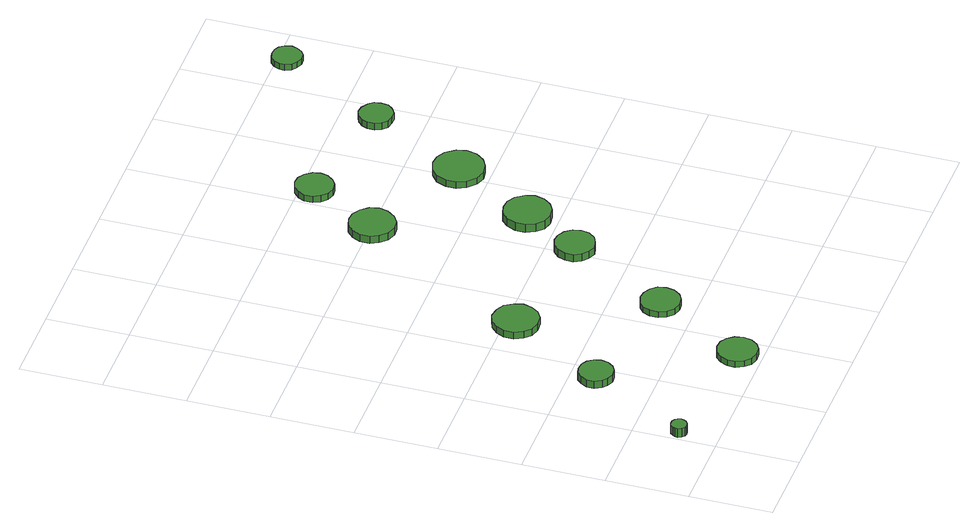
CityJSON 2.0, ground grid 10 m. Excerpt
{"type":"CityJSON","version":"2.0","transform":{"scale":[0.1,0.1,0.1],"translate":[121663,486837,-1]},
"CityObjects":{
"tree1":{"type":"SolitaryVegetationObject","attributes":{"function":"something"},"geometry":[{"type":"MultiSurface","lod":"1","boundaries":[[[0,1,2,3,4,5,6,7,8,9,10,11,12,13,14]],[[15,16,17,18,19,20,21,22,23,24,25,26,27,28,29]],[[0,29,28,1]],[[1,28,27,2]],[[2,27,26,3]],[[3,26,25,4]],[[4,25,24,5]],[[5,24,23,6]],[[6,23,22,7]],[[7,22,21,8]],[[8,21,20,9]],[[9,20,19,10]],[[10,19,18,11]],[[11,18,17,12]],[[12,17,16,13]],[[13,16,15,14]],[[14,15,29,0]]]}]},
"tree2":{"type":"SolitaryVegetationObject","attributes":{"function":"something"},"geometry":[{"type":"MultiSurface","lod":"1","boundaries":[[[30,31,32,33,34,35,36,37,38,39,40,41,42,43,44]],[[45,46,47,48,49,50,51,52,53,54,55,56,57,58,59]],[[30,59,58,31]],[[31,58,57,32]],[[32,57,56,33]],[[33,56,55,34]],[[34,55,54,35]],[[35,54,53,36]],[[36,53,52,37]],[[37,52,51,38]],[[38,51,50,39]],[[39,50,49,40]],[[40,49,48,41]],[[41,48,47,42]],[[42,47,46,43]],[[43,46,45,44]],[[44,45,59,30]]]}]},
"tree3":{"type":"SolitaryVegetationObject","attributes":{"function":"something"},"geometry":[{"type":"MultiSurface","lod":"1","boundaries":[[[60,61,62,63,64,65,66,67,68,69,70,71,72,73,74]],[[75,76,77,78,79,80,81,82,83,84,85,86,87,88,89]],[[60,89,88,61]],[[61,88,87,62]],[[62,87,86,63]],[[63,86,85,64]],[[64,85,84,65]],[[65,84,83,66]],[[66,83,82,67]],[[67,82,81,68]],[[68,81,80,69]],[[69,80,79,70]],[[70,79,78,71]],[[71,78,77,72]],[[72,77,76,73]],[[73,76,75,74]],[[74,75,89,60]]]}]},
"tree4":{"type":"SolitaryVegetationObject","attributes":{"function":"something"},"geometry":[{"type":"MultiSurface","lod":"1","boundaries":[[[90,91,92,93,94,95,96,97,98,99,100,101,102,103,104]],[[105,106,107,108,109,110,111,112,113,114,115,116,117,118,119]],[[90,119,118,91]],[[91,118,117,92]],[[92,117,116,93]],[[93,116,115,94]],[[94,115,114,95]],[[95,114,113,96]],[[96,113,112,97]],[[97,112,111,98]],[[98,111,110,99]],[[99,110,109,100]],[[100,109,108,101]],[[101,108,107,102]],[[102,107,106,103]],[[103,106,105,104]],[[104,105,119,90]]]}]},
"tree5":{"type":"SolitaryVegetationObject","attributes":{"function":"something"},"geometry":[{"type":"MultiSurface","lod":"1","boundaries":[[[120,121,122,123,124,125,126,127,128,129,130,131,132,133,134]],[[135,136,137,138,139,140,141,142,143,144,145,146,147,148,149]],[[120,149,148,121]],[[121,148,147,122]],[[122,147,146,123]],[[123,146,145,124]],[[124,145,144,125]],[[125,144,143,126]],[[126,143,142,127]],[[127,142,141,128]],[[128,141,140,129]],[[129,140,139,130]],[[130,139,138,131]],[[131,138,137,132]],[[132,137,136,133]],[[133,136,135,134]],[[134,135,149,120]]]}]},
"tree6":{"type":"SolitaryVegetationObject","attributes":{"function":"something"},"geometry":[{"type":"MultiSurface","lod":"1","boundaries":[[[150,151,152,153,154,155,156,157,158,159,160,161,162,163,164]],[[165,166,167,168,169,170,171,172,173,174,175,176,177,178,179]],[[150,179,178,151]],[[151,178,177,152]],[[152,177,176,153]],[[153,176,175,154]],[[154,175,174,155]],[[155,174,173,156]],[[156,173,172,157]],[[157,172,171,158]],[[158,171,170,159]],[[159,170,169,160]],[[160,169,168,161]],[[161,168,167,162]],[[162,167,166,163]],[[163,166,165,164]],[[164,165,179,150]]]}]},
"tree7":{"type":"SolitaryVegetationObject","attributes":{"function":"something"},"geometry":[{"type":"MultiSurface","lod":"1","boundaries":[[[180,181,182,183,184,185,186,187,188,189,190,191,192,193,194]],[[195,196,197,198,199,200,201,202,203,204,205,206,207,208,209]],[[180,209,208,181]],[[181,208,207,182]],[[182,207,206,183]],[[183,206,205,184]],[[184,205,204,185]],[[185,204,203,186]],[[186,203,202,187]],[[187,202,201,188]],[[188,201,200,189]],[[189,200,199,190]],[[190,199,198,191]],[[191,198,197,192]],[[192,197,196,193]],[[193,196,195,194]],[[194,195,209,180]]]}]},
"tree8":{"type":"SolitaryVegetationObject","attributes":{"function":"something"},"geometry":[{"type":"MultiSurface","lod":"1","boundaries":[[[210,211,212,213,214,215,216,217,218,219,220,221,222,223,224]],[[225,226,227,228,229,230,231,232,233,234,235,236,237,238,239]],[[210,239,238,211]],[[211,238,237,212]],[[212,237,236,213]],[[213,236,235,214]],[[214,235,234,215]],[[215,234,233,216]],[[216,233,232,217]],[[217,232,231,218]],[[218,231,230,219]],[[219,230,229,220]],[[220,229,228,221]],[[221,228,227,222]],[[222,227,226,223]],[[223,226,225,224]],[[224,225,239,210]]]}]},
"tree9":{"type":"SolitaryVegetationObject","attributes":{"function":"something"},"geometry":[{"type":"MultiSurface","lod":"1","boundaries":[[[240,241,242,243,244,245,246,247,248,249,250,251,252,253,254]],[[255,256,257,258,259,260,261,262,263,264,265,266,267,268,269]],[[240,269,268,241]],[[241,268,267,242]],[[242,267,266,243]],[[243,266,265,244]],[[244,265,264,245]],[[245,264,263,246]],[[246,263,262,247]],[[247,262,261,248]],[[248,261,260,249]],[[249,260,259,250]],[[250,259,258,251]],[[251,258,257,252]],[[252,257,256,253]],[[253,256,255,254]],[[254,255,269,240]]]}]},
"tree10":{"type":"SolitaryVegetationObject","attributes":{"function":"something"},"geometry":[{"type":"MultiSurface","lod":"1","boundaries":[[[270,271,272,273,274,275,276,277,278,279,280,281,282,283,284]],[[285,286,287,288,289,290,291,292,293,294,295,296,297,298,299]],[[270,299,298,271]],[[271,298,297,272]],[[272,297,296,273]],[[273,296,295,274]],[[274,295,294,275]],[[275,294,293,276]],[[276,293,292,277]],[[277,292,291,278]],[[278,291,290,279]],[[279,290,289,280]],[[280,289,288,281]],[[281,288,287,282]],[[282,287,286,283]],[[283,286,285,284]],[[284,285,299,270]]]}]},
"tree11":{"type":"SolitaryVegetationObject","attributes":{"function":"something"},"geometry":[{"type":"MultiSurface","lod":"1","boundaries":[[[300,301,302,303,304,305,306,307,308,309,310,311,312,313,314]],[[315,316,317,318,319,320,321,322,323,324,325,326,327,328,329]],[[300,329,328,301]],[[301,328,327,302]],[[302,327,326,303]],[[303,326,325,304]],[[304,325,324,305]],[[305,324,323,306]],[[306,323,322,307]],[[307,322,321,308]],[[308,321,320,309]],[[309,320,319,310]],[[310,319,318,311]],[[311,318,317,312]],[[312,317,316,313]],[[313,316,315,314]],[[314,315,329,300]]]}]},
"tree12":{"type":"SolitaryVegetationObject","attributes":{"function":"something"},"geometry":[{"type":"MultiSurface","lod":"1","boundaries":[[[330,331,332,333,334,335,336,337,338,339,340,341,342,343,344]],[[345,346,347,348,349,350,351,352,353,354,355,356,357,358,359]],[[330,359,358,331]],[[331,358,357,332]],[[332,357,356,333]],[[333,356,355,334]],[[334,355,354,335]],[[335,354,353,336]],[[336,353,352,337]],[[337,352,351,338]],[[338,351,350,339]],[[339,350,349,340]],[[340,349,348,341]],[[341,348,347,342]],[[342,347,346,343]],[[343,346,345,344]],[[344,345,359,330]]]}]}
},
"vertices":[
[22,48,19],[21,52,19],[19,55,19],[15,57,19],[11,57,19],[8,56,19],[5,53,19],[3,50,19],[3,46,19],[5,42,19],[8,39,19],[11,38,19],[15,39,19],[19,41,19],[21,44,19],[21,44,7],[19,41,7],[15,39,7],[11,38,7],[8,39,7],[5,42,7],[3,46,7],[3,50,7],[5,53,7],[8,56,7],[11,57,7],[15,57,7],[19,55,7],[21,52,7],[22,48,7],
[104,170,17],[102,178,17],[97,185,17],[90,189,17],[81,190,17],[73,188,17],[67,182,17],[63,174,17],[63,165,17],[67,157,17],[73,152,17],[81,149,17],[90,150,17],[97,154,17],[102,161,17],[102,161,7],[97,154,7],[90,150,7],[81,149,7],[73,152,7],[67,157,7],[63,165,7],[63,174,7],[67,182,7],[73,188,7],[81,190,7],[90,189,7],[97,185,7],[102,178,7],[104,170,7],
[196,29,16],[194,39,16],[188,47,16],[180,52,16],[170,53,16],[160,50,16],[153,43,16],[149,34,16],[149,24,16],[153,15,16],[160,8,16],[170,5,16],[180,6,16],[188,11,16],[194,19,16],[194,19,8],[188,11,8],[180,6,8],[170,5,8],[160,8,8],[153,15,8],[149,24,8],[149,34,8],[153,43,8],[160,50,8],[170,53,8],[180,52,8],[188,47,8],[194,39,8],[196,29,8],
[180,287,16],[177,298,16],[171,308,16],[161,313,16],[149,315,16],[138,311,16],[130,303,16],[125,293,16],[125,281,16],[130,271,16],[138,263,16],[149,260,16],[161,261,16],[171,267,16],[177,276,16],[177,276,7],[171,267,7],[161,261,7],[149,260,7],[138,263,7],[130,271,7],[125,281,7],[125,293,7],[130,303,7],[138,311,7],[149,315,7],[161,313,7],[171,308,7],[177,298,7],[180,287,7],
[261,142,15],[259,152,15],[253,159,15],[244,164,15],[235,165,15],[225,162,15],[218,156,15],[214,147,15],[214,137,15],[218,128,15],[225,121,15],[235,118,15],[244,119,15],[253,124,15],[259,132,15],[259,132,7],[253,124,7],[244,119,7],[235,118,7],[225,121,7],[218,128,7],[214,137,7],[214,147,7],[218,156,7],[225,162,7],[235,165,7],[244,164,7],[253,159,7],[259,152,7],[261,142,7],
[334,267,16],[332,277,16],[326,285,16],[317,290,16],[308,291,16],[298,288,16],[291,281,16],[287,272,16],[287,262,16],[291,253,16],[298,247,16],[308,243,16],[317,245,16],[326,249,16],[332,257,16],[332,257,6],[326,249,6],[317,245,6],[308,243,6],[298,247,6],[291,253,6],[287,262,6],[287,272,6],[291,281,6],[298,288,6],[308,291,6],[317,290,6],[326,285,6],[332,277,6],[334,267,6],
[305,499,16],[302,510,16],[295,519,16],[285,525,16],[274,526,16],[263,523,16],[255,515,16],[250,505,16],[250,493,16],[255,483,16],[263,475,16],[274,471,16],[285,472,16],[295,478,16],[302,488,16],[302,488,6],[295,478,6],[285,472,6],[274,471,6],[263,475,6],[255,483,6],[250,493,6],[250,505,6],[255,515,6],[263,523,6],[274,526,6],[285,525,6],[295,519,6],[302,510,6],[305,499,6],
[380,337,17],[377,348,17],[370,358,17],[360,364,17],[348,365,17],[337,362,17],[329,354,17],[324,343,17],[324,331,17],[329,320,17],[337,312,17],[348,309,17],[360,310,17],[370,316,17],[377,325,17],[377,325,6],[370,316,6],[360,310,6],[348,309,6],[337,312,6],[329,320,6],[324,331,6],[324,343,6],[329,354,6],[337,362,6],[348,365,6],[360,364,6],[370,358,6],[377,348,6],[380,337,6],
[348,583,16],[346,592,16],[340,600,16],[332,605,16],[323,606,16],[314,603,16],[307,596,16],[303,588,16],[303,578,16],[307,570,16],[314,563,16],[323,560,16],[332,561,16],[340,566,16],[346,574,16],[346,574,7],[340,566,7],[332,561,7],[323,560,7],[314,563,7],[307,570,7],[303,578,7],[303,588,7],[307,596,7],[314,603,7],[323,606,7],[332,605,7],[340,600,7],[346,592,7],[348,583,7],
[441,438,15],[438,450,15],[430,461,15],[419,467,15],[407,468,15],[395,464,15],[385,456,15],[380,444,15],[380,431,15],[385,420,15],[395,411,15],[407,407,15],[419,409,15],[430,415,15],[438,425,15],[438,425,6],[430,415,6],[419,409,6],[407,407,6],[395,411,6],[385,420,6],[380,431,6],[380,444,6],[385,456,6],[395,464,6],[407,468,6],[419,467,6],[430,461,6],[438,450,6],[441,438,6],
[496,558,16],[495,566,16],[490,572,16],[482,577,16],[474,578,16],[466,575,16],[460,569,16],[457,562,16],[457,553,16],[460,546,16],[466,540,16],[474,538,16],[482,538,16],[490,543,16],[495,549,16],[495,549,7],[490,543,7],[482,538,7],[474,538,7],[466,540,7],[460,546,7],[457,553,7],[457,562,7],[460,569,7],[466,575,7],[474,578,7],[482,577,7],[490,572,7],[495,566,7],[496,558,7],
[570,688,15],[568,696,15],[564,702,15],[558,705,15],[550,706,15],[543,704,15],[537,699,15],[534,692,15],[534,685,15],[537,678,15],[543,673,15],[550,670,15],[558,671,15],[564,675,15],[568,681,15],[568,681,7],[564,675,7],[558,671,7],[550,670,7],[543,673,7],[537,678,7],[534,685,7],[534,692,7],[537,699,7],[543,704,7],[550,706,7],[558,705,7],[564,702,7],[568,696,7],[570,688,7]
]}
